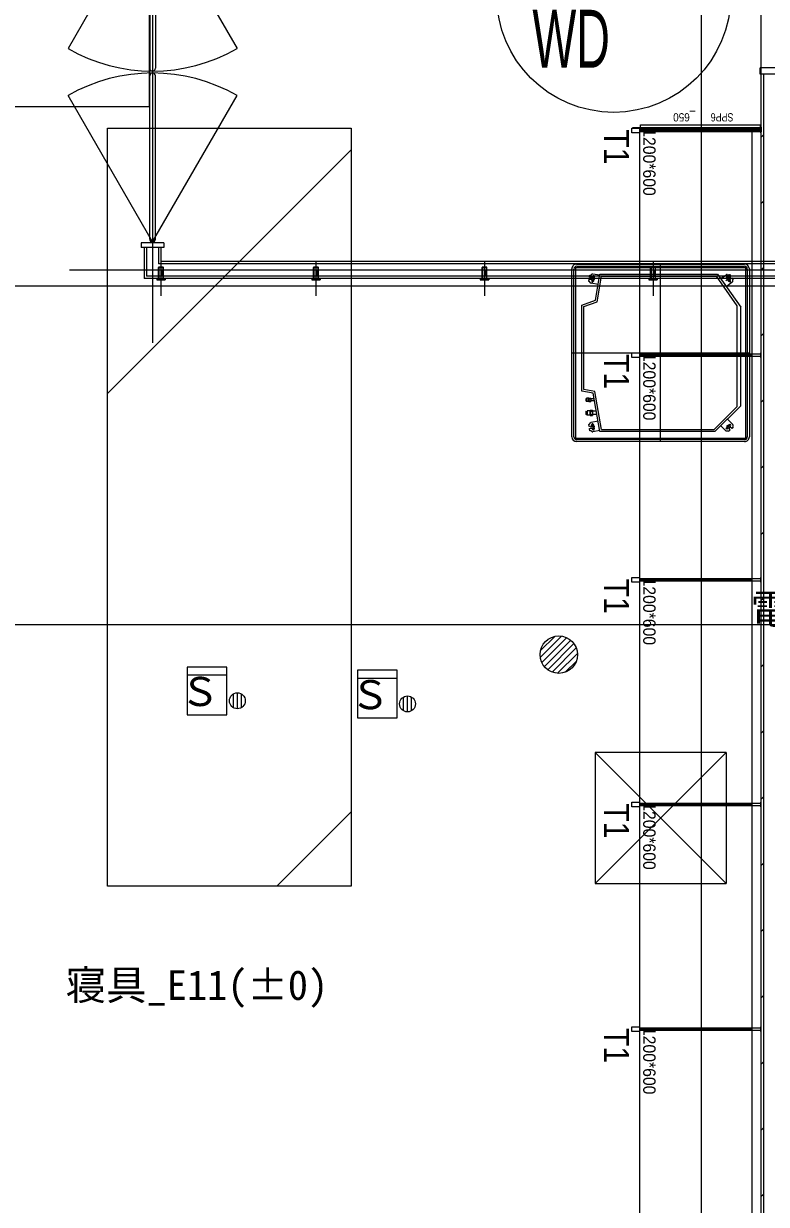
# Model space of a CAD drawing. Units: millimetres at full size, sheet at 1:100. Extents: x 3352 to 127672, y -40372 to 101181.
# Drawn here: x 61791 to 65758, y 404 to 6710 of the extents above; entities that cross this region are included whole.
import ezdxf
from ezdxf.enums import TextEntityAlignment as Align

# ---------------------------------------------------------------- set-up
doc = ezdxf.new("R2010")
doc.units = ezdxf.units.MM
doc.header["$LTSCALE"] = 100
doc.layers.add('0-0', color=134, linetype='Continuous', lineweight=18)
doc.styles.add('MS UI Gothic', font='')
doc.styles.add('ＭＳ ゴシック', font='')
doc.styles.get('MS UI Gothic').set_extended_font_data('MS UI Gothic')
doc.styles.get('ＭＳ ゴシック').set_extended_font_data('MS Gothic')

msp = doc.modelspace()

# ---------------------------------------------------------------- linework, layer by layer
at = {"layer": '0-0', "color": 47}
for p, q in [((65408.8, 13184.6), (65408.8, -34300.8)), ((62434.8, 5514.2), (62434.8, 5349.2)), ((62447.3, 5514.2), (62447.3, 5361.7)), ((62512.3, 5514.2), (62512.3, 5426.7)), ((62524.8, 5514.2), (62524.8, 5439.2)), ((69649.8, 5426.7), (62512.3, 5426.7)), ((69649.8, 5439.2), (62524.8, 5439.2)), ((64744, 5425.5), (65641.6, 5425.5)), ((69649.8, 5361.7), (62447.3, 5361.7)), ((62511.8, 5347.2), (62511.8, 5408.2)), ((62535.8, 5410.2), (62513.8, 5410.2)), ((62514.1, 5407.9), (62514.1, 5347.5)), ((62530.5, 5393.7), (62530.5, 5361.7)), ((62530.5, 5393.7), (62535.5, 5393.7)), ((62537.8, 5347.2), (62537.8, 5408.2)), ((63339.3, 5347.2), (63339.3, 5408.2)), ((63363.3, 5410.2), (63341.3, 5410.2)), ((63341.6, 5407.9), (63341.6, 5347.5)), ((63358, 5393.7), (63358, 5361.7)), ((63358, 5393.7), (63363, 5393.7)), ((63365.3, 5347.2), (63365.3, 5408.2)), ((64239.3, 5347.2), (64239.3, 5408.2)), ((64263.3, 5410.2), (64241.3, 5410.2)), ((64241.6, 5407.9), (64241.6, 5347.5)), ((64258, 5393.7), (64258, 5361.7)), ((64258, 5393.7), (64263, 5393.7)), ((64265.3, 5347.2), (64265.3, 5408.2)), ((64719.3, 4503.1), (64719, 5400.5)), ((64844.3, 5232.4), (64868.8, 5371.7)), ((64868.8, 5371.7), (65496.9, 5371.7)), ((65139.3, 5347.2), (65139.3, 5408.2)), ((65163.3, 5410.2), (65141.3, 5410.2)), ((65141.6, 5407.9), (65141.6, 5347.5)), ((65158, 5393.7), (65158, 5361.7)), ((65158, 5393.7), (65163, 5393.7)), ((65165.3, 5347.2), (65165.3, 5408.2)), ((65496.9, 5371.7), (65620.3, 5195.4)), ((65666.6, 5400.5), (65666.6, 4502.9)), ((69649.8, 5349.2), (62434.8, 5349.2)), ((62502.3, 5345.2), (62502.3, 5342.2)), ((62502.3, 5342.2), (62547.3, 5342.2)), ((62514.1, 5347.5), (62535.5, 5347.5)), ((63329.8, 5345.2), (63329.8, 5342.2)), ((63329.8, 5342.2), (63374.8, 5342.2)), ((63341.6, 5347.5), (63363, 5347.5)), ((64229.8, 5345.2), (64229.8, 5342.2)), ((64229.8, 5342.2), (64274.8, 5342.2)), ((64241.6, 5347.5), (64263, 5347.5)), ((65129.8, 5345.2), (65129.8, 5342.2)), ((65129.8, 5342.2), (65174.8, 5342.2)), ((65141.6, 5347.5), (65163, 5347.5)), ((64772.8, 5206.4), (64844.3, 5232.4)), ((64772.8, 4746.5), (64772.8, 5206.4)), ((65620.3, 4669.2), (65620.3, 5195.4)), ((64832.8, 4735.9), (64772.8, 4746.5)), ((64868.8, 4531.7), (64832.8, 4735.9)), ((65620.3, 4669.2), (65482.8, 4531.7)), ((65641.6, 4477.9), (64744.3, 4478.1)), ((65482.8, 4531.7), (64868.8, 4531.7)), ((3351.7, 3501.7), (91067.1, 3501.7)), ((64550.2, 3325), (64664.1, 3438.9)), ((64551.5, 3361.6), (64627.5, 3437.6)), ((64558.4, 3297.8), (64691.3, 3430.7)), ((64572.1, 3276.2), (64712.9, 3417)), ((64590.4, 3259.1), (64730, 3398.7)), ((64613.3, 3246.6), (64742.5, 3375.8)), ((64642.2, 3240.2), (64748.9, 3346.9)), ((64683.4, 3246.1), (64743, 3305.7)), ((64842.8, 2117.6), (65542.8, 2817.6)), ((65542.8, 2117.6), (64842.8, 2817.6)), ((65542.8, 2817.6), (65542.8, 2117.6))]:
    msp.add_line(p, q, dxfattribs=at)
at = {"layer": '0-0', "color": 4}
for p, q in [((62479.8, 8662.4), (62479.8, 5005.5)), ((65728.8, 8243.7), (65728.7, -12680.5)), ((62479.8, 7359.2), (62028.5, 6577.6)), ((62464.8, 7344.2), (62464.8, 6471.7)), ((62479.8, 7359.2), (62931, 6577.6)), ((62494.8, 7344.2), (62494.8, 6471.7)), ((62464.8, 5559.2), (62464.8, 6431.7)), ((62494.8, 5559.2), (62494.8, 6431.7)), ((62479.8, 5544.2), (62028.5, 6325.8)), ((62479.8, 5544.2), (62931, 6325.8)), ((62419.8, 5539.2), (62419.8, 5514.2)), ((62539.8, 5539.2), (62419.8, 5539.2)), ((65192.8, 4478), (65192.8, 5425.5)), ((87626.7, 5394.2), (62036.9, 5394.2)), ((64729.9, 4503.6), (64729.9, 5399.5)), ((64744.9, 5414.5), (65640.7, 5414.5)), ((64813.5, 5355.9), (64815.5, 5367.7)), ((64815.5, 5367.7), (64817.5, 5367.4)), ((64835, 5366.7), (64828, 5327.2)), ((64867.9, 5366.1), (64830, 5372.8)), ((64853.6, 5224.6), (64877.6, 5361.2)), ((64877.6, 5361.2), (65491.5, 5361.2)), ((65602.3, 5202.8), (65491.5, 5361.2)), ((65526.9, 5356.8), (65545.2, 5369.6)), ((65543.7, 5361.6), (65565.8, 5329.9)), ((65549, 5370.5), (65557.4, 5369)), ((65560.5, 5371.2), (65567.4, 5361.3)), ((65655.7, 5399.5), (65655.7, 4503.6)), ((64809.5, 5333.3), (64811.6, 5345.1)), ((64818.1, 5325.6), (64813.2, 5332.6)), ((64815.4, 5355.6), (64813.5, 5355.9)), ((64813.5, 5344.7), (64824.7, 5342.8)), ((64841.8, 5345.3), (64815.9, 5349.9)), ((64859.2, 5316.9), (64821.3, 5323.6)), ((64824.7, 5342.8), (64824, 5339.3)), ((64835.9, 5337.3), (64839, 5355)), ((65524.9, 5355.4), (65513.8, 5347.6)), ((65525.3, 5355.7), (65526.9, 5356.8)), ((65567.1, 5354.4), (65541.3, 5336.4)), ((65542.4, 5306.6), (65573.9, 5328.7)), ((65544.7, 5349.7), (65555, 5334.9)), ((65556.5, 5353.7), (65554.5, 5356.6)), ((65577.5, 5340.3), (65576, 5331.9)), ((65578.9, 5341.3), (65577.5, 5340.3)), ((64783.3, 5199), (64853.6, 5224.6)), ((64783.3, 4755.3), (64783.3, 5199)), ((65602.3, 4666.1), (65602.3, 5202.8)), ((64719.2, 4951.7), (65666.6, 4951.7)), ((64841.9, 4745), (64783.3, 4755.3)), ((64877.6, 4542.2), (64841.9, 4745)), ((64795.6, 4708), (64792.8, 4705.3)), ((64792.8, 4705.3), (64792.8, 4697.3)), ((64797.6, 4708), (64795.6, 4708)), ((64798.8, 4709.2), (64797.6, 4708)), ((64797.6, 4708), (64797.6, 4694.5)), ((64797.6, 4694.5), (64798.8, 4693.3)), ((64809.3, 4709.2), (64798.8, 4709.2)), ((64798.8, 4693.3), (64809.3, 4693.3)), ((64809.5, 4703.3), (64809.3, 4705.5)), ((64809.3, 4705.5), (64809.3, 4697)), ((64809.3, 4697.3), (64809.6, 4699.3)), ((64809.3, 4697), (64809.3, 4692.8)), ((64809.3, 4692.8), (64810.1, 4692.8)), ((64810.1, 4701.3), (64809.5, 4703.3)), ((64810.1, 4709.8), (64819.6, 4709.8)), ((64810.1, 4692.8), (64819.6, 4692.8)), ((64820.3, 4709.8), (64819.6, 4709.8)), ((64820.3, 4705.2), (64820.1, 4703.2)), ((64820.1, 4699.2), (64820.3, 4697)), ((64820.3, 4709.8), (64820.3, 4705.5)), ((64838.1, 4706), (64820.3, 4706)), ((64820.3, 4705.5), (64820.3, 4705.2)), ((64820.3, 4705.5), (64820.3, 4697)), ((64820.3, 4697), (64820.3, 4692.8)), ((64820.3, 4696.5), (64839.8, 4696.5)), ((64795.6, 4641.1), (64792.8, 4638.4)), ((64792.8, 4638.4), (64792.8, 4624.9)), ((64792.8, 4624.9), (64795.6, 4622.1)), ((64795.6, 4622.1), (64798.8, 4622.1)), ((64798.8, 4641.1), (64798.8, 4636.2)), ((64798.8, 4636.2), (64798.8, 4622.1)), ((64798.8, 4622.1), (64800.4, 4620.5)), ((64815.8, 4642.7), (64800.4, 4642.7)), ((64800.4, 4642.7), (64800.4, 4620.5)), ((64800.4, 4620.5), (64815.8, 4620.5)), ((64816.8, 4645.3), (64815.8, 4643.6)), ((64815.8, 4641.9), (64815.8, 4643.6)), ((64815.8, 4641.9), (64815.8, 4631.4)), ((64815.8, 4631.9), (64816.2, 4635.1)), ((64815.8, 4631.4), (64815.8, 4621.1)), ((64815.8, 4619.6), (64816.8, 4617.9)), ((64816.2, 4635.1), (64816.9, 4638.4)), ((64816.9, 4645.5), (64816.8, 4645.3)), ((64816.9, 4638.4), (64828.8, 4638.4)), ((64816.9, 4624.5), (64828.8, 4624.5)), ((64816.9, 4617.8), (64828.8, 4617.8)), ((64828.8, 4645.3), (64828.8, 4645.5)), ((64829.8, 4643.6), (64828.8, 4645.3)), ((64828.8, 4638.4), (64829.5, 4635)), ((64828.8, 4617.9), (64829.8, 4619.6)), ((64829.5, 4635), (64829.8, 4631.4)), ((64829.8, 4643.6), (64829.8, 4641.9)), ((64829.8, 4641.9), (64829.8, 4631.4)), ((64830.6, 4639.6), (64829.8, 4640.3)), ((64849.8, 4639.6), (64829.8, 4639.6)), ((64829.8, 4631.4), (64829.8, 4621.1)), ((64829.8, 4623.7), (64852.6, 4623.7)), ((64829.8, 4621.1), (64829.8, 4619.6)), ((65478.4, 4542.2), (65602.3, 4666.1)), ((64809.5, 4570), (64811.4, 4570.4)), ((64811.6, 4558.2), (64809.5, 4570)), ((64811.4, 4570.4), (64813.2, 4570.7)), ((64813.5, 4558.6), (64811.6, 4558.2)), ((64813.2, 4570.7), (64818.1, 4577.7)), ((64824.7, 4560.5), (64813.5, 4558.6)), ((64813.5, 4547.4), (64815.4, 4547.7)), ((64815.5, 4535.6), (64813.5, 4547.4)), ((64842.2, 4558.1), (64818.3, 4553.8)), ((64859.2, 4586.4), (64821.3, 4579.8)), ((64824, 4564), (64824.7, 4560.5)), ((64828.1, 4575.6), (64834.9, 4536.8)), ((64839, 4548.3), (64835.9, 4566.1)), ((64877.6, 4542.2), (64909.8, 4542.2)), ((64909.8, 4542.2), (65478.4, 4542.2)), ((65514, 4562.9), (65541.2, 4535.8)), ((65568.5, 4571.5), (65541.2, 4544.2)), ((65556.8, 4568.2), (65544.1, 4555.5)), ((65546.3, 4566), (65563.1, 4549.2)), ((65549.4, 4598.3), (65576.6, 4571.1)), ((65552.6, 4547), (65555, 4549.5)), ((65555, 4549.5), (65563, 4541.5)), ((65562.8, 4557.3), (65565.3, 4559.7)), ((65570.8, 4549.3), (65562.8, 4557.3)), ((65563, 4541.5), (65564.4, 4540.1)), ((65572.2, 4547.9), (65570.8, 4549.3)), ((65580.7, 4556.4), (65572.2, 4547.9)), ((65578, 4567.6), (65578, 4559)), ((65578, 4559), (65579.3, 4557.8)), ((65579.3, 4557.8), (65580.7, 4556.4)), ((65640.7, 4488.6), (64744.9, 4488.6)), ((64867.9, 4537.2), (64830, 4530.5)), ((65553.3, 4534.3), (65544.7, 4534.3)), ((65564.4, 4540.1), (65556, 4531.6))]:
    msp.add_line(p, q, dxfattribs=at)
at = {"layer": '0-0'}
for p, q in [((65728.8, 8539.2), (65728.8, -14593.3)), ((65723.8, 6439.5), (65723.8, 6474.5)), ((65823.8, 6474.5), (65723.8, 6474.5)), ((65823.8, 6439.5), (65723.8, 6439.5)), ((65741.3, 6439.5), (65741.3, -7170.8)), ((65079.8, 6151.7), (65079.8, -7073.3)), ((65079.8, 6146.2), (65725.8, 6146.2)), ((65082.8, 6137.7), (65079.8, 6137.7)), ((65725.8, 6132.2), (65079.8, 6132.2)), ((65082.8, 6151.7), (65728.8, 6151.7)), ((65726.8, 6137.7), (65082.8, 6137.7)), ((65084.8, 6155.2), (65724.8, 6155.2)), ((65199.8, 6137.2), (65149.8, 6137.2)), ((65609.8, 6152.2), (65659.8, 6152.2)), ((65659.8, 6137.2), (65609.8, 6137.2)), ((65725.8, 6151.7), (65725.8, 6126.7)), ((65728.8, 6126.7), (65725.8, 6126.7)), ((65728.8, 6103.2), (65741.3, 6115.7)), ((65728.8, 5749.6), (65741.3, 5762.1)), ((65728.8, 5396.1), (65741.3, 5408.6)), ((91067.1, 5308.5), (18347.6, 5308.5)), ((91067.1, 5308.5), (18347.6, 5308.5)), ((91067.1, 5308.5), (18347.6, 5308.5)), ((91067.1, 5308.5), (18347.6, 5308.5)), ((91067.1, 5308.5), (18347.6, 5308.5)), ((65728.8, 5042.5), (65741.3, 5055)), ((65079.8, 4946.2), (65725.8, 4946.2)), ((65725.8, 4932.2), (65079.8, 4932.2)), ((65725.8, 4951.7), (65725.8, 4926.7)), ((65725.8, 4951.7), (65728.8, 4951.7)), ((65728.8, 4926.7), (65725.8, 4926.7)), ((65728.8, 4689), (65741.3, 4701.5)), ((65728.8, 4335.4), (65741.3, 4347.9)), ((65728.8, 3981.9), (65741.3, 3994.4)), ((65079.8, 3746.2), (65725.8, 3746.2)), ((65725.8, 3732.2), (65079.8, 3732.2)), ((65725.8, 3751.7), (65725.8, 3726.7)), ((65725.8, 3751.7), (65728.8, 3751.7)), ((65728.8, 3726.7), (65725.8, 3726.7)), ((65728.8, 3628.3), (65741.3, 3640.8)), ((65728.8, 3274.8), (65741.3, 3287.3)), ((62665, 3231.4), (62877.2, 3231.4)), ((63573.7, 3214.6), (63785.8, 3214.6)), ((62911.5, 3056.8), (62911.5, 3130.3)), ((62932.7, 3051.1), (62932.7, 3136)), ((62953.9, 3056.8), (62953.9, 3130.3)), ((63820.1, 3040), (63820.1, 3113.5)), ((63841.3, 3034.3), (63841.3, 3119.2)), ((63862.5, 3040), (63862.5, 3113.5)), ((65728.8, 2921.2), (65741.3, 2933.7)), ((65079.8, 2546.2), (65725.8, 2546.2)), ((65725.8, 2532.2), (65079.8, 2532.2)), ((65725.8, 2551.7), (65725.8, 2526.7)), ((65725.8, 2551.7), (65728.8, 2551.7)), ((65728.8, 2526.7), (65725.8, 2526.7)), ((65728.8, 2567.7), (65741.3, 2580.2)), ((65728.8, 2214.1), (65741.3, 2226.6)), ((65728.8, 1860.6), (65741.3, 1873.1)), ((65728.8, 1507), (65741.3, 1519.5)), ((65079.8, 1346.2), (65725.8, 1346.2)), ((65725.8, 1332.2), (65079.8, 1332.2)), ((65725.8, 1351.7), (65725.8, 1326.7)), ((65725.8, 1351.7), (65728.8, 1351.7)), ((65728.8, 1326.7), (65725.8, 1326.7)), ((65728.8, 1153.4), (65741.3, 1165.9)), ((65728.8, 799.9), (65741.3, 812.4)), ((65728.8, 446.3), (65741.3, 458.8))]:
    msp.add_line(p, q, dxfattribs=at)
at = {"layer": '0-0', "color": 150}
msp.add_line((62462.3, 6265.7), (54505.2, 6265.7), dxfattribs=at)
at = {"layer": '0-0', "color": 3}
for p, q in [((62239.8, 4735.5), (63539.8, 6035.5)), ((63143.8, 2104), (63539.8, 2500))]:
    msp.add_line(p, q, dxfattribs=at)
at = {"layer": '0-0', "color": 9}
for p, q in [((62524.8, 5439.2), (62524.8, 5256.6)), ((63352.3, 5439.2), (63352.3, 5256.6)), ((64252.3, 5439.2), (64252.3, 5256.6)), ((65152.3, 5439.2), (65152.3, 5256.6))]:
    msp.add_line(p, q, dxfattribs=at)
at = {"layer": '0-0', "color": 150}
msp.add_lwpolyline([(54505.2, 7465.7), (61262.3, 7465.7), (61262.3, 8241.7), (62462.3, 8241.7), (62462.3, 6265.7)], dxfattribs=at)
msp.add_lwpolyline([(63539.8, 6151.2), (63539.8, 2104.1), (62239.8, 2103.7), (62239.8, 6151.2)], close=True, dxfattribs=at)
at = {"layer": '0-0'}
for points in [[(65079.8, 6126.7), (65039.8, 6126.7), (65039.8, 6151.7), (65079.8, 6151.7)], [(65044.8, 6151.7), (65044.8, 6154.7), (65082.8, 6154.7), (65082.8, 6137.7)], [(65079.8, 6138.2), (65679.8, 6138.2), (65679.8, 4940.2), (65079.8, 4940.2)], [(65084.8, 6155.2), (65084.8, 6169.2), (65724.8, 6169.2), (65724.8, 6155.2)], [(65199.8, 6155.2), (65199.8, 6134.2), (65149.8, 6134.2), (65149.8, 6155.2)], [(65659.8, 6155.2), (65659.8, 6134.2), (65609.8, 6134.2), (65609.8, 6155.2)], [(65079.8, 4926.7), (65039.8, 4926.7), (65039.8, 4951.7), (65079.8, 4951.7)], [(65079.8, 4938.2), (65679.8, 4938.2), (65679.8, 3740.2), (65079.8, 3740.2)], [(65079.8, 3726.7), (65039.8, 3726.7), (65039.8, 3751.7), (65079.8, 3751.7)], [(65079.8, 3738.2), (65679.8, 3738.2), (65679.8, 2540.2), (65079.8, 2540.2)], [(65079.8, 2526.7), (65039.8, 2526.7), (65039.8, 2551.7), (65079.8, 2551.7)], [(65079.8, 2538.2), (65679.8, 2538.2), (65679.8, 1340.2), (65079.8, 1340.2)], [(65079.8, 1326.7), (65039.8, 1326.7), (65039.8, 1351.7), (65079.8, 1351.7)], [(65079.8, 1338.2), (65679.8, 1338.2), (65679.8, 140.2), (65079.8, 140.2)]]:
    msp.add_lwpolyline(points, dxfattribs=at)
for points in [[(65726.8, 6132.2), (65726.8, 6157.2), (65729.8, 6157.2), (65729.8, 6132.2)], [(62665, 3273.9), (62665, 3019.3), (62877.2, 3019.3), (62877.2, 3273.9)], [(63573.7, 3257), (63573.7, 3002.5), (63785.8, 3002.5), (63785.8, 3257)]]:
    msp.add_lwpolyline(points, close=True, dxfattribs=at)
at = {"layer": '0-0', "color": 4}
for points in [[(62539.8, 5539.2), (62539.8, 5514.2), (62419.8, 5514.2)], [(64817.5, 5367.4), (64819.3, 5367.1), (64826.3, 5372)], [(65567.4, 5361.3), (65565.7, 5360.2), (65556.5, 5353.7)], [(65557.4, 5369), (65558.9, 5370), (65560.5, 5371.2)], [(64813.2, 5332.6), (64811.4, 5332.9), (64809.5, 5333.3)], [(64827.2, 5357.1), (64826.6, 5353.6), (64815.4, 5355.6)], [(65564.8, 5341.8), (65562.8, 5344.7), (65572.1, 5351.2)], [(65572.1, 5351.2), (65573.7, 5352.3), (65580.6, 5342.5)], [(64792.8, 4697.3), (64795.6, 4694.5), (64797.6, 4694.5)], [(64798.8, 4709.2), (64798.8, 4701.3), (64798.8, 4693.3)], [(64810.1, 4692.8), (64809.5, 4694.8), (64809.3, 4697), (64809.3, 4697.3)], [(64809.6, 4699.3), (64810.1, 4701.3), (64819.6, 4701.3)], [(64819.6, 4709.8), (64820.1, 4707.7), (64820.3, 4705.5)], [(64820.1, 4703.2), (64819.6, 4701.3), (64820.1, 4699.2)], [(64820.3, 4697), (64820.3, 4696.7), (64820.1, 4694.7), (64819.6, 4692.8), (64820.3, 4692.8)], [(64815.8, 4641.9), (64815.8, 4642.2), (64816.2, 4643.8), (64816.9, 4645.5), (64828.8, 4645.5), (64829.5, 4643.7), (64829.8, 4641.9)], [(64816.9, 4638.4), (64816.1, 4640.1), (64815.8, 4641.9)], [(64816.9, 4624.5), (64816.1, 4627.9), (64815.8, 4631.4), (64815.8, 4631.9)], [(64815.8, 4621.1), (64815.9, 4621.9), (64816.9, 4624.5)], [(64816.9, 4617.8), (64816.5, 4618.5), (64816, 4619.8), (64815.8, 4621.1), (64815.8, 4619.6)], [(64829.8, 4641.9), (64829.8, 4641.7), (64829.5, 4640), (64828.8, 4638.4)], [(64829.8, 4631.4), (64829.8, 4630.9), (64829.5, 4627.7), (64828.8, 4624.5)], [(64828.8, 4624.5), (64829.8, 4621.9), (64829.8, 4621.1)], [(64829.8, 4621.1), (64829.7, 4619.8), (64829.1, 4618.5), (64828.8, 4617.8)], [(64815.4, 4547.7), (64826.6, 4549.7), (64827.2, 4546.3)], [(64826.3, 4531.3), (64819.3, 4536.2), (64817.5, 4535.9), (64815.5, 4535.6)], [(65556, 4531.6), (65554.5, 4533), (65553.3, 4534.3)]]:
    msp.add_lwpolyline(points, dxfattribs=at)
at = {"layer": '0-0', "color": 47}
for points in [[(62514.1, 5407.9), (62535.5, 5407.9), (62535.5, 5347.5)], [(63341.6, 5407.9), (63363, 5407.9), (63363, 5347.5)], [(64241.6, 5407.9), (64263, 5407.9), (64263, 5347.5)], [(65141.6, 5407.9), (65163, 5407.9), (65163, 5347.5)], [(62502.3, 5345.2), (62547.3, 5345.2), (62547.3, 5342.2)], [(63329.8, 5345.2), (63374.8, 5345.2), (63374.8, 5342.2)], [(64229.8, 5345.2), (64274.8, 5345.2), (64274.8, 5342.2)], [(65129.8, 5345.2), (65174.8, 5345.2), (65174.8, 5342.2)], [(65542.8, 2817.6), (64842.8, 2817.6), (64842.8, 2117.6), (65542.8, 2117.6)]]:
    msp.add_lwpolyline(points, dxfattribs=at)
msp.add_lwpolyline([(64737.8, 5406.7), (64737.8, 4496.7), (65647.8, 4496.7), (65647.8, 5406.7)], close=True, dxfattribs=at)
at = {"layer": '0-0', "color": 4}
msp.add_lwpolyline([(64809.3, 4705.5), (64809.3, 4705.8), (64809.6, 4707.8), (64810.1, 4709.8), (64809.3, 4709.8)], close=True, dxfattribs=at)
at = {"layer": '0-0', "color": 5}
msp.add_circle((64942.2, 6861.4), 625, dxfattribs=at)
at = {"layer": '0-0', "color": 47}
msp.add_circle((64649.1, 3340), 100, dxfattribs=at)
at = {"layer": '0-0'}
for centre in [(62932.7, 3093.6), (63841.3, 3076.7)]:
    msp.add_circle(centre, 42.4, dxfattribs=at)
at = {"layer": '0-0', "color": 4}
for centre, radius, start, end in [((62479.8, 7359.2), 902.5, 240, 300), ((62479.8, 5544.2), 902.5, 60, 120), ((62479.8, 6471.7), 15, 180, 0), ((62479.8, 6431.7), 15, 0, 180), ((62479.8, 5559.2), 15, 180, 0), ((64744.9, 5399.5), 15, 90, 180), ((64829.2, 5367.9), 5, 80, 125), ((64833.1, 5356), 6, 350, 170), ((65548.1, 5365.5), 5, 80, 125), ((65640.7, 5399.5), 15, 360, 90), ((64822.2, 5328.5), 5, 215, 260), ((64830, 5338.3), 6, 170, 350), ((65549.6, 5353.1), 6, 35, 215), ((65559.9, 5338.4), 6, 215, 35), ((65571.1, 5332.8), 5, 305, 350), ((64822.2, 4574.8), 5, 100, 145), ((64830, 4565), 6, 10, 190), ((64833.1, 4547.3), 6, 190, 10), ((65548.3, 4551.3), 6, 135, 315), ((65561.1, 4564), 6, 315, 135), ((65573, 4567.6), 5, 360, 45), ((64744.9, 4503.6), 15, 180, 270), ((64829.2, 4535.4), 5, 235, 280), ((65544.7, 4539.3), 5, 225, 270), ((65640.7, 4503.6), 15, 270, 0)]:
    msp.add_arc(centre, radius, start, end, dxfattribs=at)
at = {"layer": '0-0', "color": 47}
for centre, radius, start, end in [((64744, 5400.5), 25, 90, 180.01728), ((65641.6, 5400.5), 25, 0, 90), ((62513.8, 5408.2), 2, 90, 180), ((62535.8, 5408.2), 2, 0, 90), ((63341.3, 5408.2), 2, 90, 180), ((63363.3, 5408.2), 2, 0, 90), ((64241.3, 5408.2), 2, 90, 180), ((64263.3, 5408.2), 2, 0, 90), ((65141.3, 5408.2), 2, 90, 180), ((65163.3, 5408.2), 2, 0, 90), ((62513.8, 5347.2), 2, 180, 270), ((62535.8, 5347.2), 2, 270, 0), ((63341.3, 5347.2), 2, 180, 270), ((63363.3, 5347.2), 2, 270, 0), ((64241.3, 5347.2), 2, 180, 270), ((64263.3, 5347.2), 2, 270, 0), ((65141.3, 5347.2), 2, 180, 270), ((65163.3, 5347.2), 2, 270, 0), ((64744.3, 4503.1), 25, 180.01728, 269.98272), ((65641.6, 4502.9), 25, 269.98272, 360)]:
    msp.add_arc(centre, radius, start, end, dxfattribs=at)

# ---------------------------------------------------------------- texts
at = {"layer": '0-0', "color": 5, "style": 'MS UI Gothic', "width": 0.6}
msp.add_text('WD', height=309.4, dxfattribs=at).set_placement((64508.3, 6382.1), align=Align.BOTTOM_LEFT)
at = {"layer": '0-0', "style": 'MS UI Gothic', "width": 0.9}
msp.add_text('_650', height=44.2, rotation=180, dxfattribs=at).set_placement((65378.1, 6245.3), align=Align.BOTTOM_LEFT)
at = {"layer": '0-0', "color": 191, "style": 'MS UI Gothic'}
for s, height, rotation, width, p in [('SPP6', 44.2, 180, 0.8, (65581.3, 6245.3)), ('T1', 132.6, 270, 0.9, (64851.3, 6145.2)), ('T1', 132.6, 270, 0.9, (64851.3, 4945.2)), ('T1', 132.6, 270, 0.9, (64851.3, 3745.2)), ('T1', 132.6, 270, 0.9, (64851.3, 2545.2)), ('T1', 132.6, 270, 0.9, (64851.3, 1345.2))]:
    msp.add_text(s, height=height, rotation=rotation, dxfattribs=dict(at, width=width)).set_placement(p, align=Align.BOTTOM_LEFT)
at = {"layer": '0-0', "color": 8, "style": 'MS UI Gothic', "width": 0.95}
for p in [(65079.8, 6151.6), (65079.8, 4951.6), (65079.8, 3751.6), (65079.8, 2551.6), (65079.8, 1351.6)]:
    msp.add_text('1200*600', height=66.3, rotation=270, dxfattribs=at).set_placement(p, align=Align.BOTTOM_LEFT)
at = {"layer": '0-0', "color": 230, "style": 'ＭＳ ゴシック'}
msp.add_text('電子ﾚﾝｼﾞ用', height=158.4, dxfattribs=at).set_placement((65672.4, 3456), align=Align.BOTTOM_LEFT)
at = {"layer": '0-0', "style": 'ＭＳ ゴシック'}
for s, height, p in [('Ｓ', 155.5, (62626.2, 3018.9)), ('Ｓ', 155.5, (63534.8, 3002.1)), ('寝具_E11(±0)', 158.4, (62015.8, 1448.3))]:
    msp.add_text(s, height=height, dxfattribs=at).set_placement(p, align=Align.BOTTOM_LEFT)

doc.saveas('drawing.dxf')
